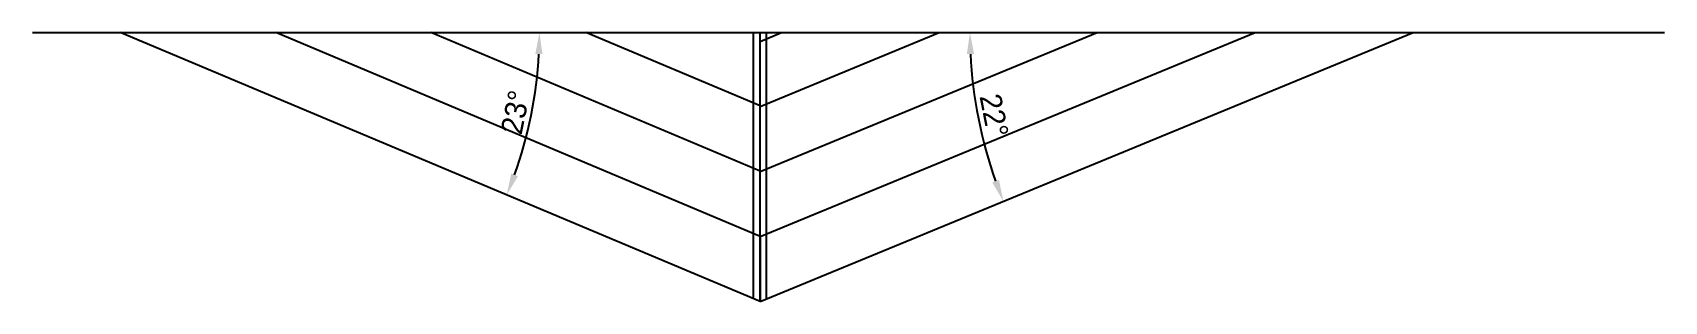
# Model space of a CAD drawing. Header units: millimetres. Extents: x -85 to 105, y 0 to 31.
import ezdxf

# ---------------------------------------------------------------- set-up
doc = ezdxf.new("R2010")
doc.units = ezdxf.units.MM
doc.dimstyles.new('ISO-25', dxfattribs={"dimtxt": 2.5, "dimasz": 2.5, "dimexe": 1.25, "dimexo": 0.625, "dimtad": 1, "dimtxsty": 'Standard', "dimcen": 2.5, "dimadec": 0, "dimazin": 0, "dimtfac": 1, "dimtmove": 0, "dimatfit": 3, "dimfxl": 1, "dimarcsym": 0})

# ---------------------------------------------------------------- blocks, each defined once
blk = doc.blocks.new('*D2')
at = {"color": 0, "lineweight": -2}
blk.add_arc((-74.48, 31), 48.81, 340.146, 357.0649, dxfattribs=at)
at = {"color": 0}
for points in [[(-25.32, 28.49), (-26.15, 28.51), (-25.67, 31)], [(-28.96, 14.58), (-28.18, 14.27), (-29.48, 12.09)]]:
    blk.add_solid(points, dxfattribs=at)
at = {"layer": 'Defpoints', "color": 0}
for p in [(-84.69, 31), (-74.48, 31), (105.32, 31), (-27.38, 18.21), (0.02, -0.3)]:
    blk.add_point(p, dxfattribs=at)
at = {"color": 0, "insert": (-28.47, 21.73), "char_height": 2.5, "attachment_point": 5, "rotation": 78.6054}
blk.add_mtext('23%%d', dxfattribs=at)
blk = doc.blocks.new('*D3')
at = {"color": 0, "lineweight": -2}
blk.add_arc((76.05, 31), 51.59, 182.7767, 199.5991, dxfattribs=at)
at = {"color": 0}
for points in [[(24.94, 28.51), (24.1, 28.49), (24.46, 31)], [(27.06, 13.55), (27.84, 13.84), (28.35, 11.36)]]:
    blk.add_solid(points, dxfattribs=at)
at = {"layer": 'Defpoints', "color": 0}
for p in [(-84.69, 31), (76.05, 31), (105.32, 31), (24.9, 24.3), (0.02, -0.3)]:
    blk.add_point(p, dxfattribs=at)
at = {"color": 0, "insert": (27.28, 21.35), "char_height": 2.5, "attachment_point": 5, "rotation": 281.1879}
blk.add_mtext('22%%d', dxfattribs=at)

msp = doc.modelspace()

# ---------------------------------------------------------------- linework, layer by layer
for p, q in [((-84.687, 31), (105.321, 31)), ((0.021, -0.3), (-74.479, 31)), ((0.021, 7.27), (-56.383, 31)), ((0.021, 14.864), (-38.332, 31)), ((0.021, 22.458), (-20.281, 31)), ((-0.75, 0), (-0.75, 31)), ((0.021, 7.27), (57.664, 31)), ((0.021, -0.3), (76.052, 31)), ((0.021, 14.84), (39.276, 31)), ((0.021, 22.41), (20.887, 31)), ((0.021, 29.98), (2.499, 31)), ((0.021, -0.3), (0.021, 31)), ((0.75, 0), (0.75, 31)), ((0.021, 7.27), (0.021, -0.3))]:
    msp.add_line(p, q)

# ---------------------------------------------------------------- dimensions: what is measured, and where the dimension line sits
for base, line1, picture, middle in [((-27.377, 18.209), ((0.021, -0.3), (-74.479, 31)), '*D2', (-28.471, 21.728)), ((24.897, 24.303), ((0.021, -0.3), (76.052, 31)), '*D3', (27.281, 21.354))]:
    dim = msp.add_angular_dim_2l(base=base, line1=line1, line2=((-84.687, 31), (105.321, 31)), dimstyle='ISO-25')
    dim.commit()
    dim.dimension.update_dxf_attribs({"geometry": picture, "text_midpoint": middle})

doc.saveas('drawing.dxf')
